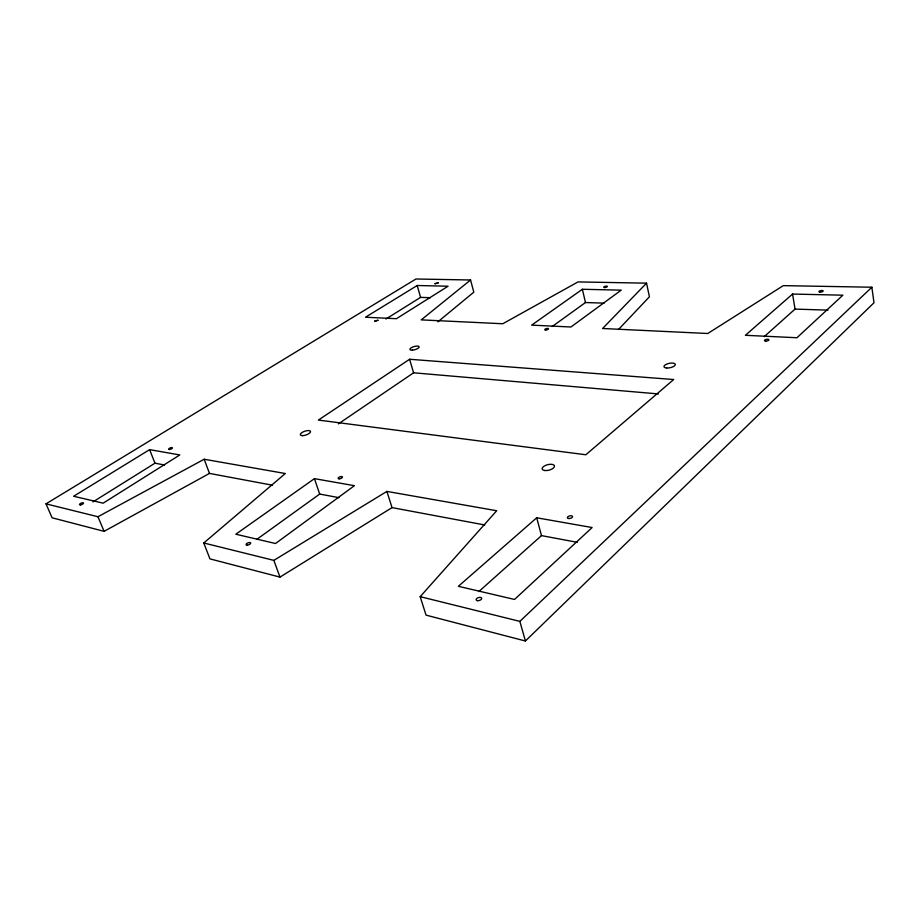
<?xml version="1.0" encoding="UTF-8"?>
<svg xmlns="http://www.w3.org/2000/svg" width="920" height="920" viewBox="0 0 920 920"><rect width="100%" height="100%" fill="white"/><g stroke="black" fill="none" stroke-linecap="round" stroke-linejoin="round"><path stroke-width="1.38" d="M618.458 329.532L649.417 296.803L646.542 283.164L602.6 328.497L707.779 333.5L783.299 285.637L871.861 287.224L874 302.749L525.412 640.998L426.041 615.135L420.187 596.666L496.708 510.738L386.894 491.406L273.849 560.372L203.78 542.984L209.933 558.877L279.967 577.104L392.035 507.61L484.736 524.975M420.187 596.666L519.857 621.38L871.861 287.224M478.825 591.571L541.477 535.612L577.38 542.34M764.198 336.651L795.041 309.097L827.966 310.132M536.716 517.787L458.367 586.304L514.533 599.449L592.135 527.539L536.716 517.787L541.477 535.612M792.568 294.055L745.407 335.294L796.95 337.743L842.858 295.193L792.568 294.055L795.041 309.097M203.78 542.984L285.315 473.524L204.159 459.241L97.957 516.741L46 503.849L52.106 517.799L104.098 531.334L209.495 473.409L272.423 485.197M437.931 321.804L473.811 292.146L470.557 279.99L415.955 279.002L46 503.849M470.557 279.99L421.233 319.872L502.78 323.748L578.013 281.922L646.542 283.164M256.921 539.281L319.688 494.063L338.951 497.662M552.276 326.462L585.465 302.542L604.118 303.128M314.445 478.653L235.83 534.221L275.517 543.513L354.407 485.691L314.445 478.653L319.688 494.063M582.383 289.271L531.656 325.128L570.941 326.991L621.207 290.156L582.383 289.271L585.465 302.542M338.376 423.878L413.597 372.796L658.421 393.933M409.607 359.26L318.377 420.072L585.844 454.767L673.693 379.523L409.607 359.26L413.597 372.796M92.977 501.894L154.962 463.197L164.565 464.991M385.952 318.998L420.589 297.378L430.399 297.689M149.626 449.638L73.634 496.259L103.155 503.171L179.802 454.951L149.626 449.638L154.962 463.197M417.197 285.51L365.493 317.228L396.428 318.699L448.074 286.212L417.197 285.51L420.589 297.378M97.957 516.741L104.098 531.334M204.159 459.241L209.495 473.409M273.849 560.372L279.967 577.104M386.894 491.406L392.035 507.61M519.857 621.38L525.412 640.998M438.15 282.865L435.022 283.728L438.15 282.865M377.924 320.286L374.647 321.195L377.924 320.286M765.67 341.113A2.265 0.851 -10.1 0 0 768.936 339.802A2.265 0.851 -10.1 0 0 765.486 339.641A2.265 0.851 -10.1 0 0 765.67 341.113M819.651 292.1A2.162 0.747 -9.6 0 0 823.135 291.145A2.162 0.747 -9.6 0 0 820.318 290.708A2.162 0.747 -9.6 0 0 819.651 292.1M568.468 518.489A2.668 1.288 -13.8 0 0 572.573 516.764A2.668 1.288 -13.8 0 0 568.882 516.143A2.668 1.288 -13.8 0 0 568.468 518.489M477.779 600.691A2.875 1.506 -16.8 0 0 481.689 598.276A2.875 1.506 -16.8 0 0 477.273 598.126A2.875 1.506 -16.8 0 0 477.779 600.691M339.216 478.814A2.277 0.931 -18.5 0 0 342.47 477.077A2.277 0.931 -18.5 0 0 339.204 477.135A2.277 0.931 -18.5 0 0 339.216 478.814M247.089 545.123A2.449 1.046 -21 0 0 250.7 543.168A2.449 1.046 -21 0 0 247.353 543.134A2.449 1.046 -21 0 0 247.089 545.123M169.406 449.466A2.012 0.69 -20.5 0 0 172.442 447.994A2.012 0.69 -20.5 0 0 169.82 448.074A2.012 0.69 -20.5 0 0 169.406 449.466M80.592 504.873A2.173 0.759 -22.3 0 0 83.501 503.056A2.173 0.759 -22.3 0 0 80.35 503.562A2.173 0.759 -22.3 0 0 80.592 504.873M604.567 287.534A1.84 0.598 -13.2 0 0 607.361 286.488A1.84 0.598 -13.2 0 0 604.773 286.43A1.84 0.598 -13.2 0 0 604.567 287.534M545.525 330.027A1.92 0.667 -14.1 0 0 548.492 328.888A1.92 0.667 -14.1 0 0 545.87 328.762A1.92 0.667 -14.1 0 0 545.525 330.027M544.674 470.511A6.371 2.841 -14.2 0 0 554.495 466.486A6.371 2.841 -14.2 0 0 545.778 465.278A6.371 2.841 -14.2 0 0 544.674 470.511M666.712 368.011A5.773 2.242 -11.8 0 0 675.314 364.584A5.773 2.242 -11.8 0 0 666.885 364.021A5.773 2.242 -11.8 0 0 666.712 368.011M302.76 435.631A5.37 1.989 -18.6 0 0 310.558 431.675A5.37 1.989 -18.6 0 0 302.956 431.974A5.37 1.989 -18.6 0 0 302.76 435.631M412.459 350.141A4.807 1.621 -16.3 0 0 419.163 346.828A4.807 1.621 -16.3 0 0 411.987 347.357A4.807 1.621 -16.3 0 0 412.459 350.141"/></g></svg>
